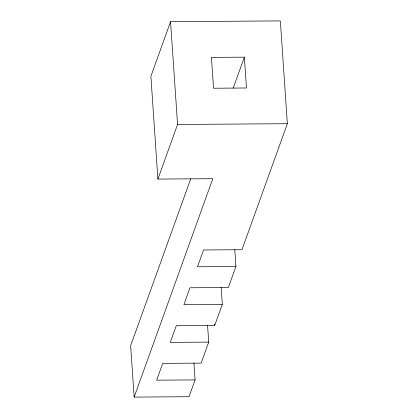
<?xml version="1.0" encoding="UTF-8"?>
<svg xmlns="http://www.w3.org/2000/svg" width="418" height="418" viewBox="0 0 418 418"><rect width="100%" height="100%" fill="white"/><g stroke="black" fill="none" stroke-linecap="round" stroke-linejoin="round"><path stroke-width="0.63" d="M234.78 249.588L235.93 266.506L197.505 266.778L203.556 249.974L241.98 249.703L287.354 123.697L280.347 20.9L170.554 21.673L150.893 76.28L157.899 179.076L212.799 178.69L134.152 397.1L189.046 396.713L195.096 379.91L193.942 362.996M157.899 179.076L177.561 124.475L170.554 21.673M190.733 178.826L130.646 345.702L134.152 397.1M233.218 88.12L244.373 57.151L211.435 57.386L213.535 88.224L246.474 87.989L244.373 57.151M207.553 325.194L208.707 342.107L201.147 363.111L162.717 363.383L156.666 380.181L195.096 379.91M208.707 342.107L170.278 342.379L176.328 325.58L214.758 325.308L222.319 304.309L221.164 287.391M235.93 266.506L228.369 287.506L189.944 287.777L183.894 304.581L222.319 304.309M177.561 124.475L287.354 123.697M214.669 324.007L214.758 325.308"/></g></svg>
